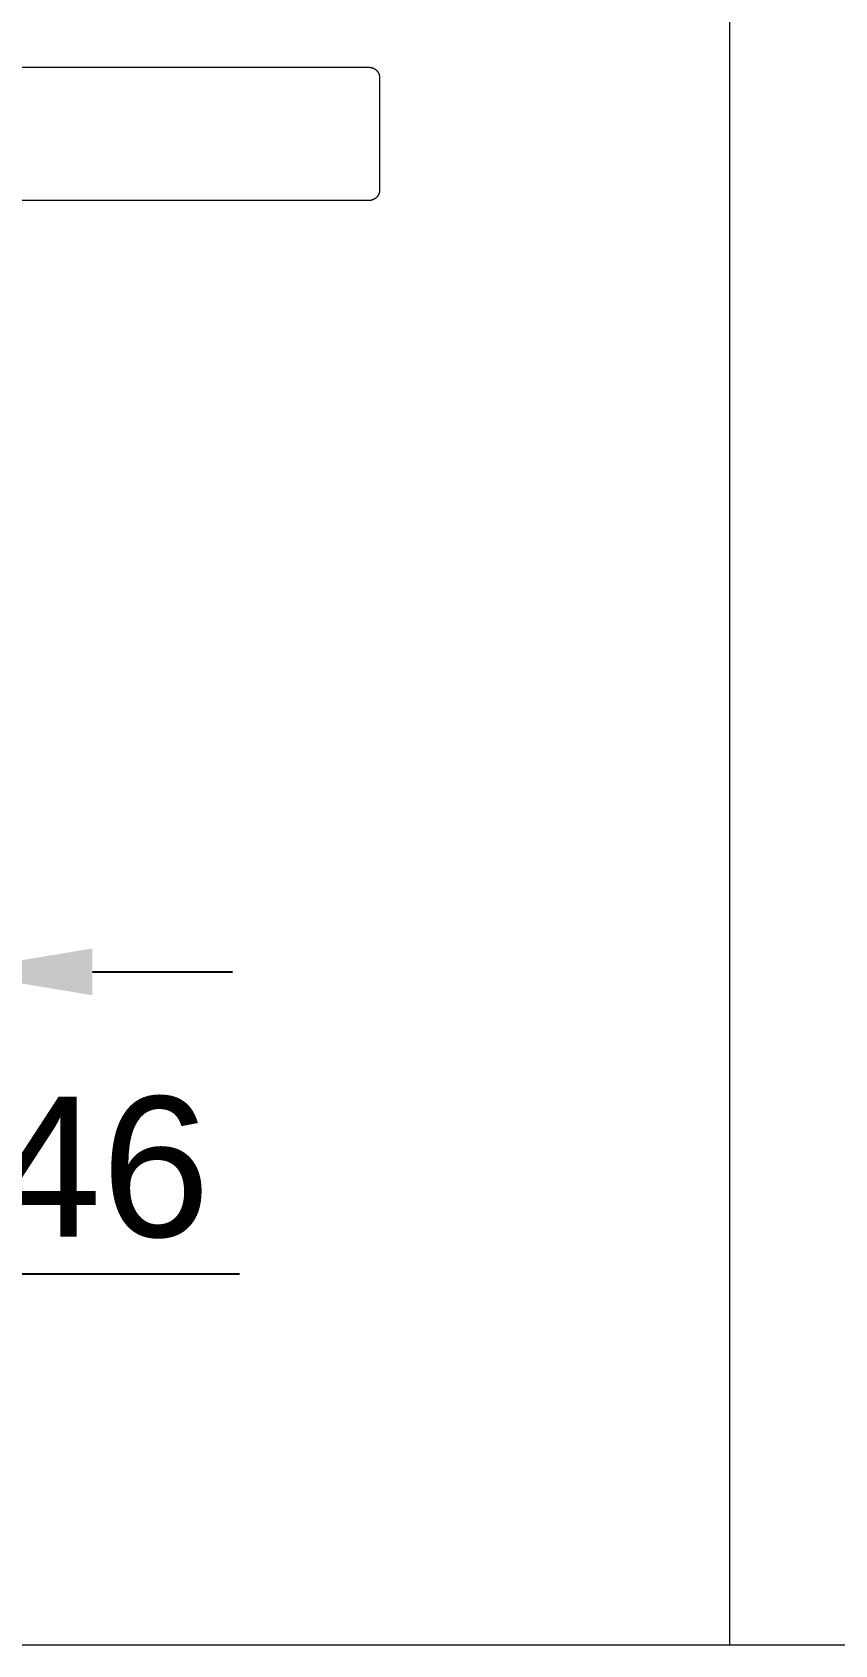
# Model space of a CAD drawing. Header units: millimetres. Extents: x -244 to 4312, y 246 to 2799.
# Drawn here: x 1860.8 to 2089.9, y 1878.6 to 2338.6 of the extents above; entities that cross this region are included whole.
import ezdxf

# ---------------------------------------------------------------- set-up
doc = ezdxf.new("R2010")
doc.units = ezdxf.units.MM
doc.layers.add('ZANO_R', color=7, linetype='Continuous', lineweight=0)
doc.layers.add('ZANO_W', color=1, linetype='Continuous', lineweight=0)
doc.styles.add('Arial', font='arial.ttf')
doc.styles.get("Standard").update_dxf_attribs({"font": 'ARIALUNI.TTF'})
doc.dimstyles.new('pl i ang', dxfattribs={"dimtxt": 50, "dimasz": 50, "dimexe": 1.25, "dimexo": 0.625, "dimgap": 10, "dimtad": 1, "dimtoh": 1, "dimtxsty": 'Standard', "dimcen": 2.5, "dimclrd": 1, "dimclre": 1, "dimclrt": 1, "dimadec": 0, "dimazin": 0, "dimtfac": 1, "dimtmove": 0, "dimatfit": 3, "dimfxl": 1, "dimarcsym": 1})

# ---------------------------------------------------------------- blocks, each defined once
blk = doc.blocks.new('*D438')
at = {"layer": 'ZANO_W', "color": 1, "lineweight": -2}
for p, q in [((1792.5, 2155.09), (1792.5, 2060.54)), ((1838, 2155.59), (1838, 2060.54)), ((1752.5, 2070.54), (1712.5, 2070.54)), ((1792.5, 2070.54), (1838, 2070.54)), ((1841.13, 1984.27), (1815.25, 2070.54)), ((1878, 2070.54), (1918, 2070.54)), ((1920.01, 1984.27), (1841.13, 1984.27))]:
    blk.add_line(p, q, dxfattribs=at)
at = {"layer": 'ZANO_W', "color": 1}
for points in [[(1752.5, 2063.87), (1752.5, 2077.21), (1792.5, 2070.54)], [(1878, 2077.21), (1878, 2063.87), (1838, 2070.54)]]:
    blk.add_solid(points, dxfattribs=at)
at = {"layer": 'ZANO_W', "color": 1, "insert": (1880.57, 2014.69), "char_height": 40, "attachment_point": 5, "style": 'Arial'}
blk.add_mtext('46', dxfattribs=at)

msp = doc.modelspace()

# ---------------------------------------------------------------- linework, layer by layer
at = {"layer": 'ZANO_R'}
for p, q in [((2060, 1878.59), (2060, 2798.59)), ((163, 2328.59), (1957, 2328.59)), ((1957, 2328.59), (1957.1, 2328.59)), ((1957.1, 2328.59), (1957.21, 2328.59)), ((1957.21, 2328.59), (1957.31, 2328.58)), ((1957.31, 2328.58), (1957.41, 2328.56)), ((1957.41, 2328.56), (1957.51, 2328.55)), ((1957.51, 2328.55), (1957.61, 2328.53)), ((1957.61, 2328.53), (1957.71, 2328.51)), ((1957.71, 2328.51), (1957.81, 2328.48)), ((1957.81, 2328.48), (1957.91, 2328.45)), ((1957.91, 2328.45), (1958.01, 2328.42)), ((1958.01, 2328.42), (1958.1, 2328.38)), ((1958.1, 2328.38), (1958.2, 2328.34)), ((1958.2, 2328.34), (1958.29, 2328.3)), ((1958.29, 2328.3), (1958.38, 2328.26)), ((1958.38, 2328.26), (1958.47, 2328.21)), ((1958.47, 2328.21), (1958.56, 2328.16)), ((1958.56, 2328.16), (1958.65, 2328.1)), ((1958.65, 2328.1), (1958.73, 2328.04)), ((1958.73, 2328.04), (1958.82, 2327.98)), ((1958.82, 2327.98), (1958.9, 2327.92)), ((1958.9, 2327.92), (1958.97, 2327.85)), ((1958.97, 2327.85), (1959.05, 2327.78)), ((1959.05, 2327.78), (1959.12, 2327.71)), ((1959.12, 2327.71), (1959.2, 2327.64)), ((1959.2, 2327.64), (1959.26, 2327.56)), ((1959.26, 2327.56), (1959.33, 2327.49)), ((1959.33, 2327.49), (1959.39, 2327.41)), ((1959.39, 2327.41), (1959.45, 2327.32)), ((1959.45, 2327.32), (1959.51, 2327.24)), ((1959.51, 2327.24), (1959.57, 2327.15)), ((1959.57, 2327.15), (1959.62, 2327.06)), ((1959.62, 2327.06), (1959.67, 2326.97)), ((1959.67, 2326.97), (1959.71, 2326.88)), ((1959.71, 2326.88), (1959.75, 2326.79)), ((1959.75, 2326.79), (1959.79, 2326.69)), ((1959.79, 2326.69), (1959.83, 2326.6)), ((1959.83, 2326.6), (1959.86, 2326.5)), ((1959.86, 2326.5), (1959.89, 2326.4)), ((1959.89, 2326.4), (1959.92, 2326.3)), ((1959.92, 2326.3), (1959.94, 2326.2)), ((1959.94, 2326.2), (1959.96, 2326.1)), ((1959.96, 2326.1), (1959.97, 2326)), ((1959.97, 2326), (1959.99, 2325.9)), ((1959.99, 2325.9), (1960, 2325.8)), ((1960, 2325.8), (1960, 2325.69)), ((1960, 2325.69), (1960, 2325.59)), ((1960, 2325.59), (1960, 2293.59)), ((1958.1, 2290.8), (1958.01, 2290.77)), ((1958.2, 2290.84), (1958.1, 2290.8)), ((1958.29, 2290.88), (1958.2, 2290.84)), ((1958.38, 2290.93), (1958.29, 2290.88)), ((1958.47, 2290.98), (1958.38, 2290.93)), ((1958.56, 2291.03), (1958.47, 2290.98)), ((1958.65, 2291.08), (1958.56, 2291.03)), ((1958.73, 2291.14), (1958.65, 2291.08)), ((1958.82, 2291.2), (1958.73, 2291.14)), ((1958.9, 2291.27), (1958.82, 2291.2)), ((1958.97, 2291.33), (1958.9, 2291.27)), ((1959.05, 2291.4), (1958.97, 2291.33)), ((1959.12, 2291.47), (1959.05, 2291.4)), ((1959.2, 2291.54), (1959.12, 2291.47)), ((1959.26, 2291.62), (1959.2, 2291.54)), ((1959.33, 2291.7), (1959.26, 2291.62)), ((1959.39, 2291.78), (1959.33, 2291.7)), ((1959.45, 2291.86), (1959.39, 2291.78)), ((1959.51, 2291.95), (1959.45, 2291.86)), ((1959.57, 2292.03), (1959.51, 2291.95)), ((1959.62, 2292.12), (1959.57, 2292.03)), ((1959.67, 2292.21), (1959.62, 2292.12)), ((1959.71, 2292.3), (1959.67, 2292.21)), ((1959.75, 2292.4), (1959.71, 2292.3)), ((1959.79, 2292.49), (1959.75, 2292.4)), ((1959.83, 2292.59), (1959.79, 2292.49)), ((1959.86, 2292.68), (1959.83, 2292.59)), ((1959.89, 2292.78), (1959.86, 2292.68)), ((1959.92, 2292.88), (1959.89, 2292.78)), ((1959.94, 2292.98), (1959.92, 2292.88)), ((1959.96, 2293.08), (1959.94, 2292.98)), ((1959.97, 2293.18), (1959.96, 2293.08)), ((1959.99, 2293.29), (1959.97, 2293.18)), ((1960, 2293.39), (1959.99, 2293.29)), ((1960, 2293.59), (1960, 2293.49)), ((1960, 2293.49), (1960, 2293.39)), ((1957, 2290.59), (1855, 2290.59)), ((1957.1, 2290.59), (1957, 2290.59)), ((1957.21, 2290.6), (1957.1, 2290.59)), ((1957.31, 2290.61), (1957.21, 2290.6)), ((1957.41, 2290.62), (1957.31, 2290.61)), ((1957.51, 2290.64), (1957.41, 2290.62)), ((1957.61, 2290.66), (1957.51, 2290.64)), ((1957.71, 2290.68), (1957.61, 2290.66)), ((1957.81, 2290.7), (1957.71, 2290.68)), ((1957.91, 2290.73), (1957.81, 2290.7)), ((1958.01, 2290.77), (1957.91, 2290.73)), ((-243.6, 1878.59), (4311.79, 1878.59)), ((60, 1878.59), (2060, 1878.59))]:
    msp.add_line(p, q, dxfattribs=at)

# ---------------------------------------------------------------- dimensions: what is measured, and where the dimension line sits
at = {"layer": 'ZANO_W'}
dim = msp.add_linear_dim(base=(1838.00250489, 2070.53932995), p1=(1792.50250489, 2165.09245226), p2=(1838.00250489, 2165.59245226), dimstyle='pl i ang', override={"dimtxt": 40, "dimasz": 40, "dimexe": 10, "dimexo": 10, "dimtoh": 0, "dimdec": 0, "dimtxsty": 'Arial', "dimtdec": 0, "dimtmove": 1}, dxfattribs=at)
dim.commit()
dim.dimension.update_dxf_attribs({"geometry": '*D438', "text_midpoint": (1851.13315177, 2014.69349093)})

doc.saveas('drawing.dxf')
